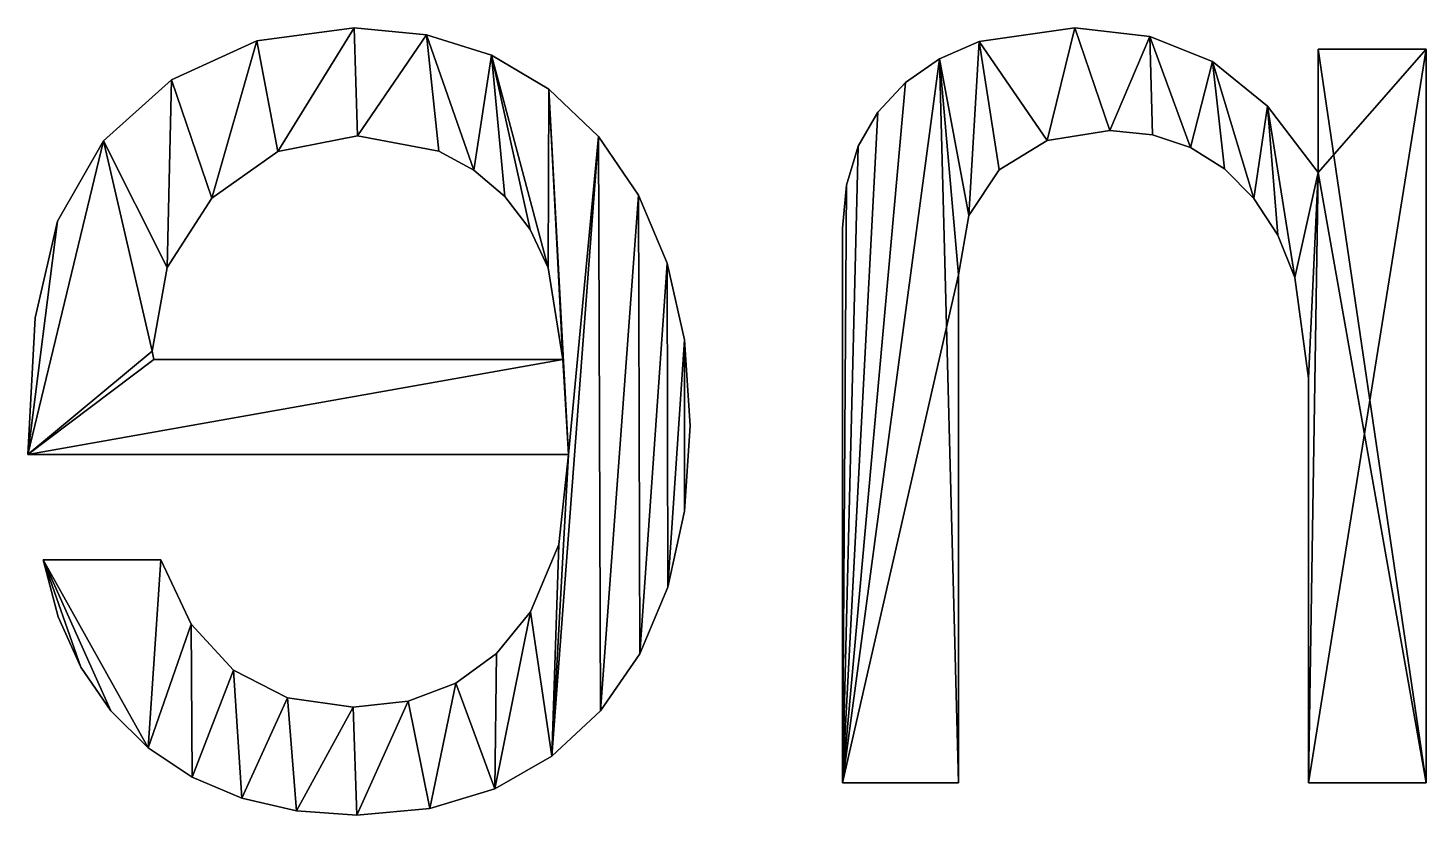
# Model space of a CAD drawing. Header units: metres. Extents: x -935 to 1842, y -1273 to 224.
# Drawn here: x 391.25 to 397.49, y 20 to 23.51 of the extents above; entities that cross this region are included whole.
import ezdxf

# ---------------------------------------------------------------- set-up
doc = ezdxf.new("R2010")
doc.units = ezdxf.units.M

msp = doc.modelspace()

# ---------------------------------------------------------------- meshes
at = {"layer": 'neck'}
mesh = msp.add_polyface(dxfattribs=at)
corners = [(393.5739, 23.2409), (393.6614, 21.6087), (393.7957, 23.0289), (393.6364, 22.033), (393.5716, 22.4427), (393.3181, 23.3923), (393.4906, 22.6131), (393.3772, 22.7604), (393.2389, 22.8792), (393.0283, 23.4831), (393.0832, 22.9641), (392.7197, 23.032), (392.7044, 23.5134), (392.3641, 22.9625), (392.2691, 23.4557), (392.0686, 22.7542), (391.8884, 23.2824), (391.8694, 22.4443), (391.5843, 23.0092), (391.803, 22.0705), (391.2474, 21.6087), (391.8092, 22.033), (391.3787, 22.6517), (391.2803, 22.2191), (394.1797, 22.1211), (394.1803, 21.356), (394.2053, 21.738), (394.1053, 21.0167), (394.1029, 22.4639), (393.9802, 20.7199), (393.9749, 22.7666), (393.8051, 20.4657), (393.587, 20.262), (393.619, 21.2079), (393.4919, 20.9073), (393.3329, 20.1164), (393.3412, 20.721), (393.1591, 20.5879), (393.0429, 20.0291), (392.9456, 20.5081), (392.7169, 20), (392.7007, 20.4815), (392.4476, 20.0188), (392.4068, 20.5226), (392.2025, 20.0751), (392.1654, 20.6459), (391.9817, 20.169), (391.9767, 20.8513), (391.7851, 20.3004), (391.8405, 21.139), (391.3161, 21.139), (391.6174, 20.4655), (391.4834, 20.6603), (391.3829, 20.8848)]
mesh.append_faces([[corners[k] for k in face] for face in [(20, 22, 23), (24, 25, 26), (52, 50, 53)]], dxfattribs={"vtx0": -1})
mesh.append_faces([[corners[k] for k in face] for face in [(0, 1, 2), (3, 0, 4), (4, 5, 6), (6, 5, 7), (7, 5, 8), (8, 9, 10), (10, 9, 11), (11, 12, 13), (13, 14, 15), (15, 16, 17), (17, 18, 19), (25, 24, 27), (27, 28, 29), (29, 30, 31), (31, 2, 32), (32, 34, 35), (35, 37, 38), (38, 39, 40), (40, 41, 42), (42, 43, 44), (44, 45, 46), (46, 47, 48), (48, 50, 51), (51, 50, 52)]], dxfattribs={"vtx0": -1, "vtx1": -1})
mesh.append_faces([[corners[k] for k in face] for face in [(1, 0, 3), (20, 19, 18), (32, 2, 1)]], dxfattribs={"vtx0": -1, "vtx1": -1, "vtx2": -1})
mesh.append_faces([[corners[k] for k in face] for face in [(4, 0, 5), (8, 5, 9), (11, 9, 12), (13, 12, 14), (15, 14, 16), (17, 16, 18), (3, 20, 1), (20, 3, 21), (20, 21, 19), (20, 18, 22), (27, 24, 28), (29, 28, 30), (31, 30, 2), (32, 1, 33), (32, 33, 34), (35, 34, 36), (35, 36, 37), (38, 37, 39), (40, 39, 41), (42, 41, 43), (44, 43, 45), (46, 45, 47), (48, 47, 49), (48, 49, 50)]], dxfattribs={"vtx0": -1, "vtx2": -1})
mesh = msp.add_polyface(dxfattribs=at)
corners = [(391.2474, 21.6087, 0.2), (393.6364, 22.033, 0.2), (393.6614, 21.6087, 0.2), (391.8092, 22.033, 0.2), (391.803, 22.0705, 0.2), (391.5843, 23.0092, 0.2), (391.3787, 22.6517, 0.2), (391.2803, 22.2191, 0.2), (393.5739, 23.2409, 0.2), (393.7957, 23.0289, 0.2), (393.5716, 22.4427, 0.2), (393.3181, 23.3923, 0.2), (393.4906, 22.6131, 0.2), (393.3772, 22.7604, 0.2), (393.2389, 22.8792, 0.2), (393.0283, 23.4831, 0.2), (393.0832, 22.9641, 0.2), (392.7197, 23.032, 0.2), (392.7044, 23.5134, 0.2), (392.3641, 22.9625, 0.2), (392.2691, 23.4557, 0.2), (392.0686, 22.7542, 0.2), (391.8884, 23.2824, 0.2), (391.8694, 22.4443, 0.2), (394.1803, 21.356, 0.2), (394.1797, 22.1211, 0.2), (394.2053, 21.738, 0.2), (394.1053, 21.0167, 0.2), (394.1029, 22.4639, 0.2), (393.9802, 20.7199, 0.2), (393.9749, 22.7666, 0.2), (393.8051, 20.4657, 0.2), (393.587, 20.262, 0.2), (393.619, 21.2079, 0.2), (393.4919, 20.9073, 0.2), (393.3329, 20.1164, 0.2), (393.3412, 20.721, 0.2), (393.1591, 20.5879, 0.2), (393.0429, 20.0291, 0.2), (392.9456, 20.5081, 0.2), (392.7169, 20, 0.2), (392.7007, 20.4815, 0.2), (392.4476, 20.0188, 0.2), (392.4068, 20.5226, 0.2), (392.2025, 20.0751, 0.2), (392.1654, 20.6459, 0.2), (391.9817, 20.169, 0.2), (391.9767, 20.8513, 0.2), (391.7851, 20.3004, 0.2), (391.8405, 21.139, 0.2), (391.3161, 21.139, 0.2), (391.6174, 20.4655, 0.2), (391.4834, 20.6603, 0.2), (391.3829, 20.8848, 0.2)]
mesh.append_faces([[corners[k] for k in face] for face in [(6, 0, 7), (24, 25, 26), (50, 52, 53)]], dxfattribs={"vtx0": -1})
mesh.append_faces([[corners[k] for k in face] for face in [(0, 1, 2), (1, 0, 3), (3, 0, 4), (5, 0, 6), (8, 10, 11), (11, 14, 15), (15, 17, 18), (18, 19, 20), (20, 21, 22), (22, 23, 5), (25, 27, 28), (28, 29, 30), (30, 31, 9), (2, 32, 33), (33, 32, 34), (34, 35, 36), (36, 35, 37), (37, 38, 39), (39, 40, 41), (41, 42, 43), (43, 44, 45), (45, 46, 47), (47, 48, 49), (49, 48, 50)]], dxfattribs={"vtx0": -1, "vtx1": -1})
mesh.append_faces([[corners[k] for k in face] for face in [(4, 0, 5), (8, 2, 1), (9, 32, 2)]], dxfattribs={"vtx0": -1, "vtx1": -1, "vtx2": -1})
mesh.append_faces([[corners[k] for k in face] for face in [(2, 8, 9), (8, 1, 10), (11, 10, 12), (11, 12, 13), (11, 13, 14), (15, 14, 16), (15, 16, 17), (18, 17, 19), (20, 19, 21), (22, 21, 23), (5, 23, 4), (25, 24, 27), (28, 27, 29), (30, 29, 31), (9, 31, 32), (34, 32, 35), (37, 35, 38), (39, 38, 40), (41, 40, 42), (43, 42, 44), (45, 44, 46), (47, 46, 48), (50, 48, 51), (50, 51, 52)]], dxfattribs={"vtx0": -1, "vtx2": -1})
mesh = msp.add_polyface(dxfattribs=at)
corners = [(392.7044, 23.5134, 0.2), (392.2691, 23.4557), (392.7044, 23.5134), (392.2691, 23.4557, 0.2)]
mesh.append_faces([[corners[k] for k in face] for face in [(0, 1, 2), (1, 0, 3)]], dxfattribs={"vtx0": -1})
mesh = msp.add_polyface(dxfattribs=at)
corners = [(393.0283, 23.4831, 0.2), (392.7044, 23.5134), (393.0283, 23.4831), (392.7044, 23.5134, 0.2)]
mesh.append_faces([[corners[k] for k in face] for face in [(0, 1, 2), (1, 0, 3)]], dxfattribs={"vtx0": -1})
mesh = msp.add_polyface(dxfattribs=at)
corners = [(393.3181, 23.3923, 0.2), (393.0283, 23.4831), (393.3181, 23.3923), (393.0283, 23.4831, 0.2)]
mesh.append_faces([[corners[k] for k in face] for face in [(0, 1, 2), (1, 0, 3)]], dxfattribs={"vtx0": -1})
mesh = msp.add_polyface(dxfattribs=at)
corners = [(397.0115, 22.8681), (396.9069, 22.4002), (396.9678, 21.9495), (396.7842, 23.1641), (396.8307, 22.5886), (396.724, 22.7525), (396.5396, 23.3631), (396.5923, 22.8851), (396.4411, 22.9798), (396.259, 23.4758), (396.2704, 23.0366), (396.0801, 23.0556), (395.9238, 23.5134), (395.8003, 23.0118), (395.4971, 23.4525), (395.5862, 22.8806), (395.4503, 22.676), (395.3201, 23.3763), (395.4049, 22.412), (395.4049, 20.1435), (394.886, 20.1435), (395.1673, 23.2696), (395.0442, 23.1375), (394.9563, 22.9851), (394.9036, 22.8124), (394.886, 22.6193), (397.0115, 23.4188), (397.4929, 20.1435), (397.4929, 23.4188), (396.9678, 20.1435)]
mesh.append_faces([[corners[k] for k in face] for face in [(20, 24, 25), (26, 27, 28)]], dxfattribs={"vtx0": -1})
mesh.append_faces([[corners[k] for k in face] for face in [(1, 3, 4), (4, 3, 5), (5, 6, 7), (7, 6, 8), (8, 9, 10), (10, 9, 11), (11, 12, 13), (13, 14, 15), (15, 14, 16), (16, 17, 18), (18, 17, 19), (19, 17, 20), (27, 0, 29), (29, 0, 2)]], dxfattribs={"vtx0": -1, "vtx1": -1})
mesh.append_faces([[corners[k] for k in face] for face in [(0, 1, 2), (1, 0, 3), (5, 3, 6), (8, 6, 9), (11, 9, 12), (13, 12, 14), (16, 14, 17), (20, 17, 21), (20, 21, 22), (20, 22, 23), (20, 23, 24), (27, 26, 0)]], dxfattribs={"vtx0": -1, "vtx2": -1})
mesh = msp.add_polyface(dxfattribs=at)
corners = [(394.886, 20.1435, 0.2), (395.4049, 22.412, 0.2), (395.4049, 20.1435, 0.2), (395.3201, 23.3763, 0.2), (395.1673, 23.2696, 0.2), (395.0442, 23.1375, 0.2), (394.9563, 22.9851, 0.2), (394.9036, 22.8124, 0.2), (394.886, 22.6193, 0.2), (396.9678, 20.1435, 0.2), (397.4929, 23.4188, 0.2), (397.4929, 20.1435, 0.2), (397.0115, 22.8681, 0.2), (396.9678, 21.9495, 0.2), (396.9069, 22.4002, 0.2), (396.7842, 23.1641, 0.2), (396.8307, 22.5886, 0.2), (396.724, 22.7525, 0.2), (396.5396, 23.3631, 0.2), (396.5923, 22.8851, 0.2), (396.4411, 22.9798, 0.2), (396.259, 23.4758, 0.2), (396.2704, 23.0366, 0.2), (396.0801, 23.0556, 0.2), (395.9238, 23.5134, 0.2), (395.8003, 23.0118, 0.2), (395.4971, 23.4525, 0.2), (395.5862, 22.8806, 0.2), (395.4503, 22.676, 0.2), (397.0115, 23.4188, 0.2)]
mesh.append_faces([[corners[k] for k in face] for face in [(0, 1, 2), (7, 0, 8), (9, 10, 11)]], dxfattribs={"vtx0": -1})
mesh.append_faces([[corners[k] for k in face] for face in [(3, 0, 4), (4, 0, 5), (5, 0, 6), (6, 0, 7), (12, 14, 15), (15, 17, 18), (18, 20, 21), (21, 23, 24), (24, 25, 26), (26, 28, 3)]], dxfattribs={"vtx0": -1, "vtx1": -1})
mesh.append_faces([[corners[k] for k in face] for face in [(1, 0, 3), (10, 9, 12)]], dxfattribs={"vtx0": -1, "vtx1": -1, "vtx2": -1})
mesh.append_faces([[corners[k] for k in face] for face in [(12, 9, 13), (12, 13, 14), (15, 14, 16), (15, 16, 17), (18, 17, 19), (18, 19, 20), (21, 20, 22), (21, 22, 23), (24, 23, 25), (26, 25, 27), (26, 27, 28), (3, 28, 1)]], dxfattribs={"vtx0": -1, "vtx2": -1})
mesh.append_faces([[corners[k] for k in face] for face in [(29, 10, 12)]], dxfattribs={"vtx1": -1})
mesh = msp.add_polyface(dxfattribs=at)
corners = [(395.9238, 23.5134, 0.2), (395.4971, 23.4525), (395.9238, 23.5134), (395.4971, 23.4525, 0.2)]
mesh.append_faces([[corners[k] for k in face] for face in [(0, 1, 2), (1, 0, 3)]], dxfattribs={"vtx0": -1})
mesh = msp.add_polyface(dxfattribs=at)
corners = [(396.259, 23.4758, 0.2), (395.9238, 23.5134), (396.259, 23.4758), (395.9238, 23.5134, 0.2)]
mesh.append_faces([[corners[k] for k in face] for face in [(0, 1, 2), (1, 0, 3)]], dxfattribs={"vtx0": -1})
mesh = msp.add_polyface(dxfattribs=at)
corners = [(392.2691, 23.4557, 0.2), (391.8884, 23.2824), (392.2691, 23.4557), (391.8884, 23.2824, 0.2)]
mesh.append_faces([[corners[k] for k in face] for face in [(0, 1, 2), (1, 0, 3)]], dxfattribs={"vtx0": -1})
mesh = msp.add_polyface(dxfattribs=at)
corners = [(395.4971, 23.4525, 0.2), (395.3201, 23.3763), (395.4971, 23.4525), (395.3201, 23.3763, 0.2)]
mesh.append_faces([[corners[k] for k in face] for face in [(0, 1, 2), (1, 0, 3)]], dxfattribs={"vtx0": -1})
mesh = msp.add_polyface(dxfattribs=at)
corners = [(396.5396, 23.3631, 0.2), (396.259, 23.4758), (396.5396, 23.3631), (396.259, 23.4758, 0.2)]
mesh.append_faces([[corners[k] for k in face] for face in [(0, 1, 2), (1, 0, 3)]], dxfattribs={"vtx0": -1})
mesh = msp.add_polyface(dxfattribs=at)
corners = [(393.5739, 23.2409, 0.2), (393.3181, 23.3923), (393.5739, 23.2409), (393.3181, 23.3923, 0.2)]
mesh.append_faces([[corners[k] for k in face] for face in [(0, 1, 2), (1, 0, 3)]], dxfattribs={"vtx0": -1})
mesh = msp.add_polyface(dxfattribs=at)
corners = [(395.3201, 23.3763, 0.2), (395.1673, 23.2696), (395.3201, 23.3763), (395.1673, 23.2696, 0.2)]
mesh.append_faces([[corners[k] for k in face] for face in [(0, 1, 2), (1, 0, 3)]], dxfattribs={"vtx0": -1})
mesh = msp.add_polyface(dxfattribs=at)
corners = [(396.7842, 23.1641, 0.2), (396.5396, 23.3631), (396.7842, 23.1641), (396.5396, 23.3631, 0.2)]
mesh.append_faces([[corners[k] for k in face] for face in [(0, 1, 2), (1, 0, 3)]], dxfattribs={"vtx0": -1})
mesh = msp.add_polyface(dxfattribs=at)
corners = [(397.4929, 23.4188, 0.2), (397.0115, 23.4188), (397.4929, 23.4188), (397.0115, 23.4188, 0.2)]
mesh.append_faces([[corners[k] for k in face] for face in [(0, 1, 2), (1, 0, 3)]], dxfattribs={"vtx0": -1})
mesh = msp.add_polyface(dxfattribs=at)
corners = [(397.0115, 23.4188), (397.0115, 22.8681, 0.2), (397.0115, 22.8681), (397.0115, 23.4188, 0.2)]
mesh.append_faces([[corners[k] for k in face] for face in [(0, 1, 2), (1, 0, 3)]], dxfattribs={"vtx0": -1})
mesh = msp.add_polyface(dxfattribs=at)
corners = [(397.4929, 23.4188, 0.2), (397.4929, 20.1435), (397.4929, 20.1435, 0.2), (397.4929, 23.4188)]
mesh.append_faces([[corners[k] for k in face] for face in [(0, 1, 2), (1, 0, 3)]], dxfattribs={"vtx0": -1})
mesh = msp.add_polyface(dxfattribs=at)
corners = [(391.8884, 23.2824, 0.2), (391.5843, 23.0092), (391.8884, 23.2824), (391.5843, 23.0092, 0.2)]
mesh.append_faces([[corners[k] for k in face] for face in [(0, 1, 2), (1, 0, 3)]], dxfattribs={"vtx0": -1})
mesh = msp.add_polyface(dxfattribs=at)
corners = [(393.7957, 23.0289, 0.2), (393.5739, 23.2409), (393.7957, 23.0289), (393.5739, 23.2409, 0.2)]
mesh.append_faces([[corners[k] for k in face] for face in [(0, 1, 2), (1, 0, 3)]], dxfattribs={"vtx0": -1})
mesh = msp.add_polyface(dxfattribs=at)
corners = [(395.1673, 23.2696), (395.0442, 23.1375, 0.2), (395.0442, 23.1375), (395.1673, 23.2696, 0.2)]
mesh.append_faces([[corners[k] for k in face] for face in [(0, 1, 2), (1, 0, 3)]], dxfattribs={"vtx0": -1})
mesh = msp.add_polyface(dxfattribs=at)
corners = [(395.0442, 23.1375), (394.9563, 22.9851, 0.2), (394.9563, 22.9851), (395.0442, 23.1375, 0.2)]
mesh.append_faces([[corners[k] for k in face] for face in [(0, 1, 2), (1, 0, 3)]], dxfattribs={"vtx0": -1})
mesh = msp.add_polyface(dxfattribs=at)
corners = [(396.7842, 23.1641, 0.2), (397.0115, 22.8681), (397.0115, 22.8681, 0.2), (396.7842, 23.1641)]
mesh.append_faces([[corners[k] for k in face] for face in [(0, 1, 2), (1, 0, 3)]], dxfattribs={"vtx0": -1})
mesh = msp.add_polyface(dxfattribs=at)
corners = [(395.8003, 23.0118, 0.2), (396.0801, 23.0556), (395.8003, 23.0118), (396.0801, 23.0556, 0.2)]
mesh.append_faces([[corners[k] for k in face] for face in [(0, 1, 2), (1, 0, 3)]], dxfattribs={"vtx0": -1})
mesh = msp.add_polyface(dxfattribs=at)
corners = [(396.0801, 23.0556, 0.2), (396.2704, 23.0366), (396.0801, 23.0556), (396.2704, 23.0366, 0.2)]
mesh.append_faces([[corners[k] for k in face] for face in [(0, 1, 2), (1, 0, 3)]], dxfattribs={"vtx0": -1})
mesh = msp.add_polyface(dxfattribs=at)
corners = [(391.5843, 23.0092), (391.3787, 22.6517, 0.2), (391.3787, 22.6517), (391.5843, 23.0092, 0.2)]
mesh.append_faces([[corners[k] for k in face] for face in [(0, 1, 2), (1, 0, 3)]], dxfattribs={"vtx0": -1})
mesh = msp.add_polyface(dxfattribs=at)
corners = [(392.3641, 22.9625, 0.2), (392.7197, 23.032), (392.3641, 22.9625), (392.7197, 23.032, 0.2)]
mesh.append_faces([[corners[k] for k in face] for face in [(0, 1, 2), (1, 0, 3)]], dxfattribs={"vtx0": -1})
mesh = msp.add_polyface(dxfattribs=at)
corners = [(392.7197, 23.032, 0.2), (393.0832, 22.9641), (392.7197, 23.032), (393.0832, 22.9641, 0.2)]
mesh.append_faces([[corners[k] for k in face] for face in [(0, 1, 2), (1, 0, 3)]], dxfattribs={"vtx0": -1})
mesh = msp.add_polyface(dxfattribs=at)
corners = [(393.7957, 23.0289, 0.2), (393.9749, 22.7666), (393.9749, 22.7666, 0.2), (393.7957, 23.0289)]
mesh.append_faces([[corners[k] for k in face] for face in [(0, 1, 2), (1, 0, 3)]], dxfattribs={"vtx0": -1})
mesh = msp.add_polyface(dxfattribs=at)
corners = [(394.9563, 22.9851), (394.9036, 22.8124, 0.2), (394.9036, 22.8124), (394.9563, 22.9851, 0.2)]
mesh.append_faces([[corners[k] for k in face] for face in [(0, 1, 2), (1, 0, 3)]], dxfattribs={"vtx0": -1})
mesh = msp.add_polyface(dxfattribs=at)
corners = [(395.5862, 22.8806, 0.2), (395.8003, 23.0118), (395.5862, 22.8806), (395.8003, 23.0118, 0.2)]
mesh.append_faces([[corners[k] for k in face] for face in [(0, 1, 2), (1, 0, 3)]], dxfattribs={"vtx0": -1})
mesh = msp.add_polyface(dxfattribs=at)
corners = [(396.2704, 23.0366, 0.2), (396.4411, 22.9798), (396.2704, 23.0366), (396.4411, 22.9798, 0.2)]
mesh.append_faces([[corners[k] for k in face] for face in [(0, 1, 2), (1, 0, 3)]], dxfattribs={"vtx0": -1})
mesh = msp.add_polyface(dxfattribs=at)
corners = [(392.0686, 22.7542, 0.2), (392.3641, 22.9625), (392.0686, 22.7542), (392.3641, 22.9625, 0.2)]
mesh.append_faces([[corners[k] for k in face] for face in [(0, 1, 2), (1, 0, 3)]], dxfattribs={"vtx0": -1})
mesh = msp.add_polyface(dxfattribs=at)
corners = [(393.0832, 22.9641, 0.2), (393.2389, 22.8792), (393.0832, 22.9641), (393.2389, 22.8792, 0.2)]
mesh.append_faces([[corners[k] for k in face] for face in [(0, 1, 2), (1, 0, 3)]], dxfattribs={"vtx0": -1})
mesh = msp.add_polyface(dxfattribs=at)
corners = [(396.4411, 22.9798, 0.2), (396.5923, 22.8851), (396.4411, 22.9798), (396.5923, 22.8851, 0.2)]
mesh.append_faces([[corners[k] for k in face] for face in [(0, 1, 2), (1, 0, 3)]], dxfattribs={"vtx0": -1})
mesh = msp.add_polyface(dxfattribs=at)
corners = [(393.2389, 22.8792, 0.2), (393.3772, 22.7604), (393.2389, 22.8792), (393.3772, 22.7604, 0.2)]
mesh.append_faces([[corners[k] for k in face] for face in [(0, 1, 2), (1, 0, 3)]], dxfattribs={"vtx0": -1})
mesh = msp.add_polyface(dxfattribs=at)
corners = [(395.5862, 22.8806, 0.2), (395.4503, 22.676), (395.4503, 22.676, 0.2), (395.5862, 22.8806)]
mesh.append_faces([[corners[k] for k in face] for face in [(0, 1, 2), (1, 0, 3)]], dxfattribs={"vtx0": -1})
mesh = msp.add_polyface(dxfattribs=at)
corners = [(396.5923, 22.8851), (396.724, 22.7525, 0.2), (396.724, 22.7525), (396.5923, 22.8851, 0.2)]
mesh.append_faces([[corners[k] for k in face] for face in [(0, 1, 2), (1, 0, 3)]], dxfattribs={"vtx0": -1})
mesh = msp.add_polyface(dxfattribs=at)
corners = [(394.9036, 22.8124), (394.886, 22.6193, 0.2), (394.886, 22.6193), (394.9036, 22.8124, 0.2)]
mesh.append_faces([[corners[k] for k in face] for face in [(0, 1, 2), (1, 0, 3)]], dxfattribs={"vtx0": -1})
mesh = msp.add_polyface(dxfattribs=at)
corners = [(392.0686, 22.7542, 0.2), (391.8694, 22.4443), (391.8694, 22.4443, 0.2), (392.0686, 22.7542)]
mesh.append_faces([[corners[k] for k in face] for face in [(0, 1, 2), (1, 0, 3)]], dxfattribs={"vtx0": -1})
mesh = msp.add_polyface(dxfattribs=at)
corners = [(393.3772, 22.7604), (393.4906, 22.6131, 0.2), (393.4906, 22.6131), (393.3772, 22.7604, 0.2)]
mesh.append_faces([[corners[k] for k in face] for face in [(0, 1, 2), (1, 0, 3)]], dxfattribs={"vtx0": -1})
mesh = msp.add_polyface(dxfattribs=at)
corners = [(393.9749, 22.7666, 0.2), (394.1029, 22.4639), (394.1029, 22.4639, 0.2), (393.9749, 22.7666)]
mesh.append_faces([[corners[k] for k in face] for face in [(0, 1, 2), (1, 0, 3)]], dxfattribs={"vtx0": -1})
mesh = msp.add_polyface(dxfattribs=at)
corners = [(396.724, 22.7525), (396.8307, 22.5886, 0.2), (396.8307, 22.5886), (396.724, 22.7525, 0.2)]
mesh.append_faces([[corners[k] for k in face] for face in [(0, 1, 2), (1, 0, 3)]], dxfattribs={"vtx0": -1})
mesh = msp.add_polyface(dxfattribs=at)
corners = [(395.4503, 22.676, 0.2), (395.4049, 22.412), (395.4049, 22.412, 0.2), (395.4503, 22.676)]
mesh.append_faces([[corners[k] for k in face] for face in [(0, 1, 2), (1, 0, 3)]], dxfattribs={"vtx0": -1})
mesh = msp.add_polyface(dxfattribs=at)
corners = [(391.3787, 22.6517), (391.2803, 22.2191, 0.2), (391.2803, 22.2191), (391.3787, 22.6517, 0.2)]
mesh.append_faces([[corners[k] for k in face] for face in [(0, 1, 2), (1, 0, 3)]], dxfattribs={"vtx0": -1})
mesh = msp.add_polyface(dxfattribs=at)
corners = [(393.4906, 22.6131), (393.5716, 22.4427, 0.2), (393.5716, 22.4427), (393.4906, 22.6131, 0.2)]
mesh.append_faces([[corners[k] for k in face] for face in [(0, 1, 2), (1, 0, 3)]], dxfattribs={"vtx0": -1})
mesh = msp.add_polyface(dxfattribs=at)
corners = [(394.886, 22.6193), (394.886, 20.1435, 0.2), (394.886, 20.1435), (394.886, 22.6193, 0.2)]
mesh.append_faces([[corners[k] for k in face] for face in [(0, 1, 2), (1, 0, 3)]], dxfattribs={"vtx0": -1})
mesh = msp.add_polyface(dxfattribs=at)
corners = [(396.8307, 22.5886), (396.9069, 22.4002, 0.2), (396.9069, 22.4002), (396.8307, 22.5886, 0.2)]
mesh.append_faces([[corners[k] for k in face] for face in [(0, 1, 2), (1, 0, 3)]], dxfattribs={"vtx0": -1})
mesh = msp.add_polyface(dxfattribs=at)
corners = [(391.8694, 22.4443, 0.2), (391.803, 22.0705), (391.803, 22.0705, 0.2), (391.8694, 22.4443)]
mesh.append_faces([[corners[k] for k in face] for face in [(0, 1, 2), (1, 0, 3)]], dxfattribs={"vtx0": -1})
mesh = msp.add_polyface(dxfattribs=at)
corners = [(393.5716, 22.4427), (393.6364, 22.033, 0.2), (393.6364, 22.033), (393.5716, 22.4427, 0.2)]
mesh.append_faces([[corners[k] for k in face] for face in [(0, 1, 2), (1, 0, 3)]], dxfattribs={"vtx0": -1})
mesh = msp.add_polyface(dxfattribs=at)
corners = [(394.1029, 22.4639, 0.2), (394.1797, 22.1211), (394.1797, 22.1211, 0.2), (394.1029, 22.4639)]
mesh.append_faces([[corners[k] for k in face] for face in [(0, 1, 2), (1, 0, 3)]], dxfattribs={"vtx0": -1})
mesh = msp.add_polyface(dxfattribs=at)
corners = [(395.4049, 22.412, 0.2), (395.4049, 20.1435), (395.4049, 20.1435, 0.2), (395.4049, 22.412)]
mesh.append_faces([[corners[k] for k in face] for face in [(0, 1, 2), (1, 0, 3)]], dxfattribs={"vtx0": -1})
mesh = msp.add_polyface(dxfattribs=at)
corners = [(396.9069, 22.4002), (396.9678, 21.9495, 0.2), (396.9678, 21.9495), (396.9069, 22.4002, 0.2)]
mesh.append_faces([[corners[k] for k in face] for face in [(0, 1, 2), (1, 0, 3)]], dxfattribs={"vtx0": -1})
mesh = msp.add_polyface(dxfattribs=at)
corners = [(391.2803, 22.2191), (391.2474, 21.6087, 0.2), (391.2474, 21.6087), (391.2803, 22.2191, 0.2)]
mesh.append_faces([[corners[k] for k in face] for face in [(0, 1, 2), (1, 0, 3)]], dxfattribs={"vtx0": -1})
mesh = msp.add_polyface(dxfattribs=at)
corners = [(394.1797, 22.1211, 0.2), (394.2053, 21.738), (394.2053, 21.738, 0.2), (394.1797, 22.1211)]
mesh.append_faces([[corners[k] for k in face] for face in [(0, 1, 2), (1, 0, 3)]], dxfattribs={"vtx0": -1})
mesh = msp.add_polyface(dxfattribs=at)
corners = [(391.803, 22.0705, 0.2), (391.8092, 22.033), (391.8092, 22.033, 0.2), (391.803, 22.0705)]
mesh.append_faces([[corners[k] for k in face] for face in [(0, 1, 2), (1, 0, 3)]], dxfattribs={"vtx0": -1})
mesh = msp.add_polyface(dxfattribs=at)
corners = [(393.6364, 22.033, 0.2), (391.8092, 22.033), (393.6364, 22.033), (391.8092, 22.033, 0.2)]
mesh.append_faces([[corners[k] for k in face] for face in [(0, 1, 2), (1, 0, 3)]], dxfattribs={"vtx0": -1})
mesh = msp.add_polyface(dxfattribs=at)
corners = [(396.9678, 21.9495), (396.9678, 20.1435, 0.2), (396.9678, 20.1435), (396.9678, 21.9495, 0.2)]
mesh.append_faces([[corners[k] for k in face] for face in [(0, 1, 2), (1, 0, 3)]], dxfattribs={"vtx0": -1})
mesh = msp.add_polyface(dxfattribs=at)
corners = [(394.2053, 21.738, 0.2), (394.1803, 21.356), (394.1803, 21.356, 0.2), (394.2053, 21.738)]
mesh.append_faces([[corners[k] for k in face] for face in [(0, 1, 2), (1, 0, 3)]], dxfattribs={"vtx0": -1})
mesh = msp.add_polyface(dxfattribs=at)
corners = [(391.2474, 21.6087, 0.2), (393.6614, 21.6087), (391.2474, 21.6087), (393.6614, 21.6087, 0.2)]
mesh.append_faces([[corners[k] for k in face] for face in [(0, 1, 2), (1, 0, 3)]], dxfattribs={"vtx0": -1})
mesh = msp.add_polyface(dxfattribs=at)
corners = [(393.6614, 21.6087), (393.619, 21.2079, 0.2), (393.619, 21.2079), (393.6614, 21.6087, 0.2)]
mesh.append_faces([[corners[k] for k in face] for face in [(0, 1, 2), (1, 0, 3)]], dxfattribs={"vtx0": -1})
mesh = msp.add_polyface(dxfattribs=at)
corners = [(394.1803, 21.356, 0.2), (394.1053, 21.0167), (394.1053, 21.0167, 0.2), (394.1803, 21.356)]
mesh.append_faces([[corners[k] for k in face] for face in [(0, 1, 2), (1, 0, 3)]], dxfattribs={"vtx0": -1})
mesh = msp.add_polyface(dxfattribs=at)
corners = [(393.619, 21.2079), (393.4919, 20.9073, 0.2), (393.4919, 20.9073), (393.619, 21.2079, 0.2)]
mesh.append_faces([[corners[k] for k in face] for face in [(0, 1, 2), (1, 0, 3)]], dxfattribs={"vtx0": -1})
mesh = msp.add_polyface(dxfattribs=at)
corners = [(391.8405, 21.139, 0.2), (391.3161, 21.139), (391.8405, 21.139), (391.3161, 21.139, 0.2)]
mesh.append_faces([[corners[k] for k in face] for face in [(0, 1, 2), (1, 0, 3)]], dxfattribs={"vtx0": -1})
mesh = msp.add_polyface(dxfattribs=at)
corners = [(391.3161, 21.139), (391.3829, 20.8848, 0.2), (391.3829, 20.8848), (391.3161, 21.139, 0.2)]
mesh.append_faces([[corners[k] for k in face] for face in [(0, 1, 2), (1, 0, 3)]], dxfattribs={"vtx0": -1})
mesh = msp.add_polyface(dxfattribs=at)
corners = [(391.8405, 21.139, 0.2), (391.9767, 20.8513), (391.9767, 20.8513, 0.2), (391.8405, 21.139)]
mesh.append_faces([[corners[k] for k in face] for face in [(0, 1, 2), (1, 0, 3)]], dxfattribs={"vtx0": -1})
mesh = msp.add_polyface(dxfattribs=at)
corners = [(394.1053, 21.0167, 0.2), (393.9802, 20.7199), (393.9802, 20.7199, 0.2), (394.1053, 21.0167)]
mesh.append_faces([[corners[k] for k in face] for face in [(0, 1, 2), (1, 0, 3)]], dxfattribs={"vtx0": -1})
mesh = msp.add_polyface(dxfattribs=at)
corners = [(391.3829, 20.8848), (391.4834, 20.6603, 0.2), (391.4834, 20.6603), (391.3829, 20.8848, 0.2)]
mesh.append_faces([[corners[k] for k in face] for face in [(0, 1, 2), (1, 0, 3)]], dxfattribs={"vtx0": -1})
mesh = msp.add_polyface(dxfattribs=at)
corners = [(393.4919, 20.9073), (393.3412, 20.721, 0.2), (393.3412, 20.721), (393.4919, 20.9073, 0.2)]
mesh.append_faces([[corners[k] for k in face] for face in [(0, 1, 2), (1, 0, 3)]], dxfattribs={"vtx0": -1})
mesh = msp.add_polyface(dxfattribs=at)
corners = [(391.9767, 20.8513, 0.2), (392.1654, 20.6459), (392.1654, 20.6459, 0.2), (391.9767, 20.8513)]
mesh.append_faces([[corners[k] for k in face] for face in [(0, 1, 2), (1, 0, 3)]], dxfattribs={"vtx0": -1})
mesh = msp.add_polyface(dxfattribs=at)
corners = [(393.3412, 20.721, 0.2), (393.1591, 20.5879), (393.3412, 20.721), (393.1591, 20.5879, 0.2)]
mesh.append_faces([[corners[k] for k in face] for face in [(0, 1, 2), (1, 0, 3)]], dxfattribs={"vtx0": -1})
mesh = msp.add_polyface(dxfattribs=at)
corners = [(393.9802, 20.7199, 0.2), (393.8051, 20.4657), (393.8051, 20.4657, 0.2), (393.9802, 20.7199)]
mesh.append_faces([[corners[k] for k in face] for face in [(0, 1, 2), (1, 0, 3)]], dxfattribs={"vtx0": -1})
mesh = msp.add_polyface(dxfattribs=at)
corners = [(391.4834, 20.6603), (391.6174, 20.4655, 0.2), (391.6174, 20.4655), (391.4834, 20.6603, 0.2)]
mesh.append_faces([[corners[k] for k in face] for face in [(0, 1, 2), (1, 0, 3)]], dxfattribs={"vtx0": -1})
mesh = msp.add_polyface(dxfattribs=at)
corners = [(392.4068, 20.5226, 0.2), (392.1654, 20.6459), (392.4068, 20.5226), (392.1654, 20.6459, 0.2)]
mesh.append_faces([[corners[k] for k in face] for face in [(0, 1, 2), (1, 0, 3)]], dxfattribs={"vtx0": -1})
mesh = msp.add_polyface(dxfattribs=at)
corners = [(393.1591, 20.5879, 0.2), (392.9456, 20.5081), (393.1591, 20.5879), (392.9456, 20.5081, 0.2)]
mesh.append_faces([[corners[k] for k in face] for face in [(0, 1, 2), (1, 0, 3)]], dxfattribs={"vtx0": -1})
mesh = msp.add_polyface(dxfattribs=at)
corners = [(392.7007, 20.4815, 0.2), (392.4068, 20.5226), (392.7007, 20.4815), (392.4068, 20.5226, 0.2)]
mesh.append_faces([[corners[k] for k in face] for face in [(0, 1, 2), (1, 0, 3)]], dxfattribs={"vtx0": -1})
mesh = msp.add_polyface(dxfattribs=at)
corners = [(392.9456, 20.5081, 0.2), (392.7007, 20.4815), (392.9456, 20.5081), (392.7007, 20.4815, 0.2)]
mesh.append_faces([[corners[k] for k in face] for face in [(0, 1, 2), (1, 0, 3)]], dxfattribs={"vtx0": -1})
mesh = msp.add_polyface(dxfattribs=at)
corners = [(391.6174, 20.4655, 0.2), (391.7851, 20.3004), (391.6174, 20.4655), (391.7851, 20.3004, 0.2)]
mesh.append_faces([[corners[k] for k in face] for face in [(0, 1, 2), (1, 0, 3)]], dxfattribs={"vtx0": -1})
mesh = msp.add_polyface(dxfattribs=at)
corners = [(393.587, 20.262, 0.2), (393.8051, 20.4657), (393.587, 20.262), (393.8051, 20.4657, 0.2)]
mesh.append_faces([[corners[k] for k in face] for face in [(0, 1, 2), (1, 0, 3)]], dxfattribs={"vtx0": -1})
mesh = msp.add_polyface(dxfattribs=at)
corners = [(391.7851, 20.3004, 0.2), (391.9817, 20.169), (391.7851, 20.3004), (391.9817, 20.169, 0.2)]
mesh.append_faces([[corners[k] for k in face] for face in [(0, 1, 2), (1, 0, 3)]], dxfattribs={"vtx0": -1})
mesh = msp.add_polyface(dxfattribs=at)
corners = [(393.3329, 20.1164, 0.2), (393.587, 20.262), (393.3329, 20.1164), (393.587, 20.262, 0.2)]
mesh.append_faces([[corners[k] for k in face] for face in [(0, 1, 2), (1, 0, 3)]], dxfattribs={"vtx0": -1})
mesh = msp.add_polyface(dxfattribs=at)
corners = [(391.9817, 20.169, 0.2), (392.2025, 20.0751), (391.9817, 20.169), (392.2025, 20.0751, 0.2)]
mesh.append_faces([[corners[k] for k in face] for face in [(0, 1, 2), (1, 0, 3)]], dxfattribs={"vtx0": -1})
mesh = msp.add_polyface(dxfattribs=at)
corners = [(393.0429, 20.0291, 0.2), (393.3329, 20.1164), (393.0429, 20.0291), (393.3329, 20.1164, 0.2)]
mesh.append_faces([[corners[k] for k in face] for face in [(0, 1, 2), (1, 0, 3)]], dxfattribs={"vtx0": -1})
mesh = msp.add_polyface(dxfattribs=at)
corners = [(394.886, 20.1435, 0.2), (395.4049, 20.1435), (394.886, 20.1435), (395.4049, 20.1435, 0.2)]
mesh.append_faces([[corners[k] for k in face] for face in [(0, 1, 2), (1, 0, 3)]], dxfattribs={"vtx0": -1})
mesh = msp.add_polyface(dxfattribs=at)
corners = [(396.9678, 20.1435, 0.2), (397.4929, 20.1435), (396.9678, 20.1435), (397.4929, 20.1435, 0.2)]
mesh.append_faces([[corners[k] for k in face] for face in [(0, 1, 2), (1, 0, 3)]], dxfattribs={"vtx0": -1})
mesh = msp.add_polyface(dxfattribs=at)
corners = [(392.2025, 20.0751, 0.2), (392.4476, 20.0188), (392.2025, 20.0751), (392.4476, 20.0188, 0.2)]
mesh.append_faces([[corners[k] for k in face] for face in [(0, 1, 2), (1, 0, 3)]], dxfattribs={"vtx0": -1})
mesh = msp.add_polyface(dxfattribs=at)
corners = [(392.4476, 20.0188, 0.2), (392.7169, 20), (392.4476, 20.0188), (392.7169, 20, 0.2)]
mesh.append_faces([[corners[k] for k in face] for face in [(0, 1, 2), (1, 0, 3)]], dxfattribs={"vtx0": -1})
mesh = msp.add_polyface(dxfattribs=at)
corners = [(392.7169, 20, 0.2), (393.0429, 20.0291), (392.7169, 20), (393.0429, 20.0291, 0.2)]
mesh.append_faces([[corners[k] for k in face] for face in [(0, 1, 2), (1, 0, 3)]], dxfattribs={"vtx0": -1})

doc.saveas('drawing.dxf')
